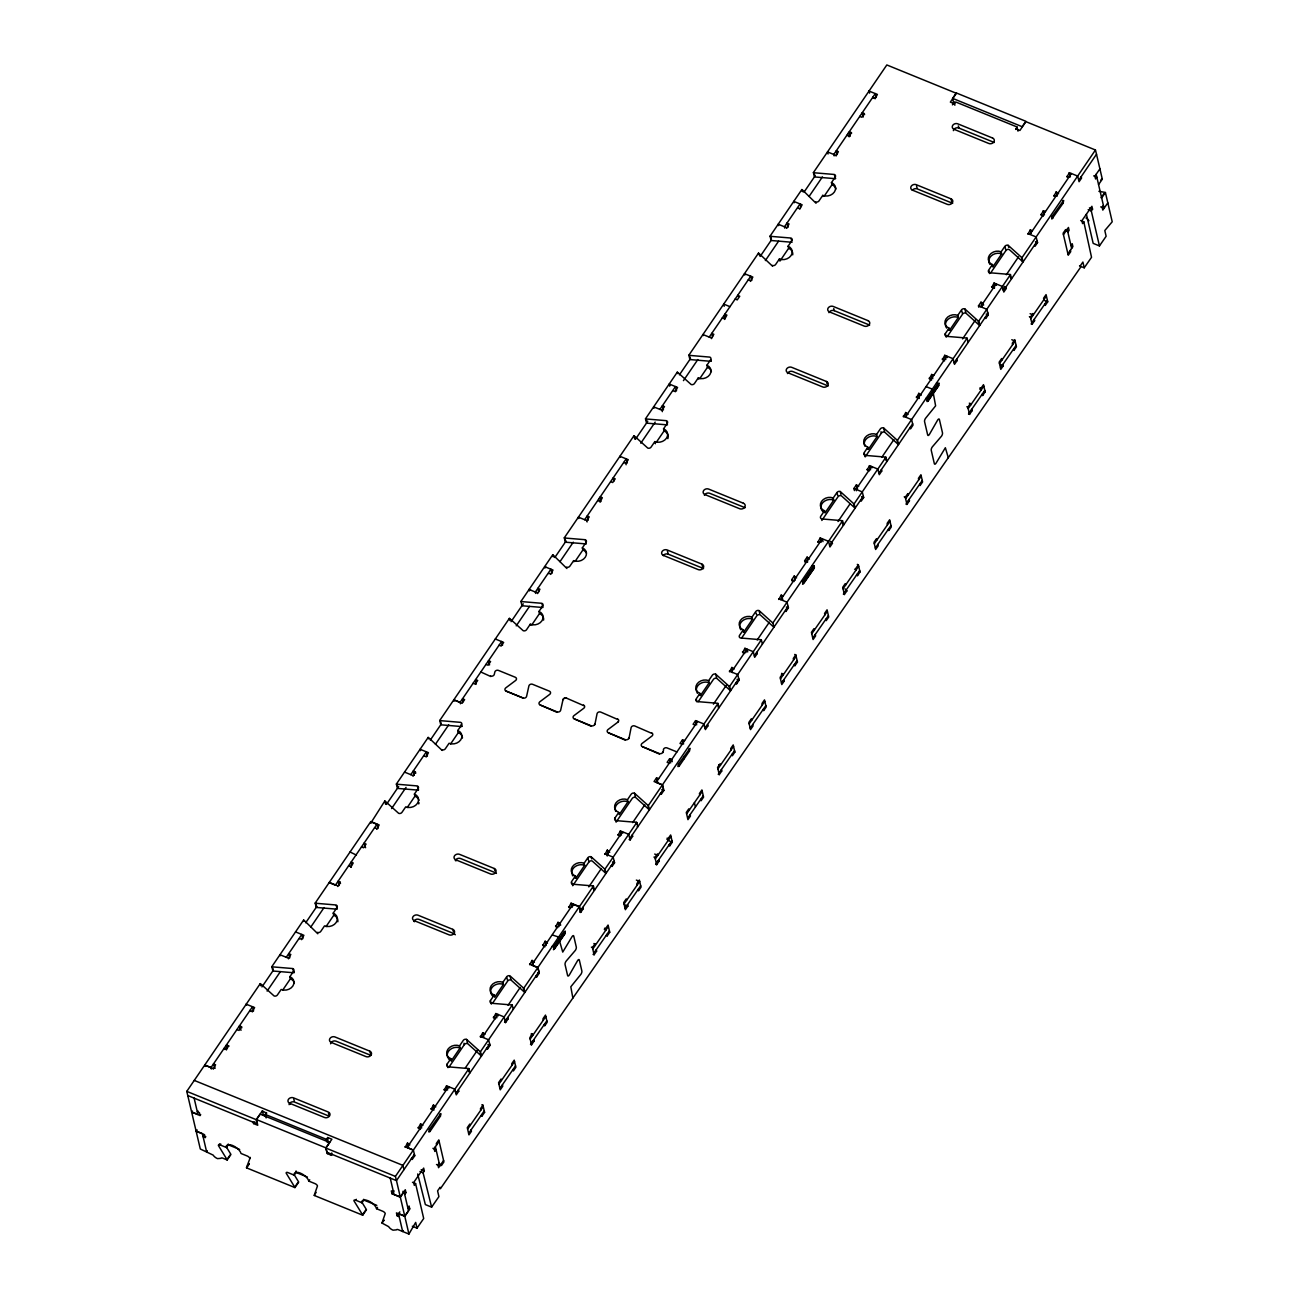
<?xml version="1.0" encoding="UTF-8"?>
<svg xmlns="http://www.w3.org/2000/svg" width="1299" height="1299" viewBox="0 0 1299 1299"><rect width="100%" height="100%" fill="white"/><g stroke="black" fill="none" stroke-linecap="round" stroke-linejoin="round"><path stroke-width="1.5" d="M350.892 867.342L351.509 864.452M226.383 1048.829L226.562 1044.753L228.835 1046.312M583.608 705.568L566.591 698.18A2.452 1.981 -14.2 0 0 563.003 699.69L560.632 710.326A2.452 1.981 -14.2 0 1 557.044 711.852L540.173 704.984A2.452 1.981 -14.2 0 1 539.783 701.817L549.786 694.316A2.452 1.981 -14.2 0 0 549.396 691.165L532.525 684.281A2.452 1.981 -14.2 0 0 528.92 685.823L526.566 696.443A2.452 1.981 -14.2 0 1 522.961 697.969L506.107 691.1A2.452 1.981 -14.2 0 1 505.701 687.934L515.719 680.416A2.452 1.981 -14.2 0 0 515.313 677.266L498.443 670.398A2.452 1.981 -14.2 0 0 494.854 671.924L494.302 674.36A2.452 1.981 -14.2 0 1 490.681 676.016M594.845 724.745L597.085 713.589A2.452 1.981 -14.2 0 1 600.674 712.063L617.674 719.451M628.927 738.644L631.152 727.472A2.452 1.981 -14.2 0 1 634.74 725.962L651.757 733.35M662.993 752.527L663.545 750.091M250.334 1157.409L246.518 1167.476A2.452 1.104 34.8 0 0 246.534 1167.85L294.922 1187.578L298.689 1182.171A2.452 1.104 34.8 0 0 298.494 1181.733L294.224 1174.751M476.197 681.634L475.986 684.411M600.755 499.011L600.089 501.43L600.934 501.544M678.5 764.202L679.036 766.313L689.46 751.033L689.98 748.305L678.5 764.202L677.883 766.556L679.085 766.248M813.515 566.267L803.139 581.481L802.603 584.225L814.359 567.825L814.229 565.633L803.107 581.497L803.659 583.592L814.051 568.361L813.515 566.267L811.94 565.617M851.624 133.18L849.351 131.621L849.205 136.184L850.228 136.086M429.466 1129.367L429.985 1131.461L440.507 1116.02L440.848 1113.568L429.271 1129.659L428.832 1131.981L429.969 1131.494M553.861 946.955L553.504 949.731L564.773 933.835L565.276 931.123L553.861 946.955L552.302 946.321M938.073 383.643L927.502 399.134L927.177 401.586L938.917 385.186L938.95 382.994L927.681 398.874L928.217 400.953L938.609 385.738L938.073 383.643L936.498 382.994M1052.239 216.251L1051.865 219.028L1063.167 203.115L1063.654 200.419L1052.239 216.251L1052.791 218.329M225.977 1146.351L230.735 1154.097A2.452 1.104 34.8 0 1 230.913 1154.551L227.163 1159.958L222.762 1158.156A2.452 1.104 34.8 0 0 221.025 1158.318L217.534 1158.627A4.904 2.208 34.8 0 1 213.15 1155.103L200.306 1148.998L186.78 1091.371L260.255 983.635A2.452 1.981 -14.2 0 1 260.79 983.96L274.073 995.943A2.452 1.981 -14.2 0 0 277.401 994.969L281.152 989.497A8.59 6.933 -14.2 0 0 292.811 986.087A8.59 6.933 -14.2 0 0 289.856 976.718L293.606 971.23A2.452 1.981 -14.2 0 0 292.762 968.551L272.465 966.862A2.452 1.981 -14.2 0 1 271.816 966.683L303.609 920.065A2.452 1.981 -14.2 0 1 304.161 920.39L317.8 933.77M336.295 905.679L337.188 909.186L316.891 907.498A2.452 1.981 -14.2 0 1 316.242 907.319L315.17 903.114L370.67 821.764L376.921 824.313L377.993 828.518M371.076 822.592L384.813 801.012A2.452 1.981 -14.2 0 1 385.348 801.337L398.631 813.32A2.452 1.981 -14.2 0 0 401.959 812.346L405.71 806.874A8.59 6.933 -14.2 0 0 417.369 803.448A8.59 6.933 -14.2 0 0 414.413 794.079L418.164 788.607A2.452 1.981 -14.2 0 0 417.32 785.927L397.023 784.223A2.452 1.981 -14.2 0 1 396.374 784.06L428.167 737.442A2.452 1.981 -14.3 0 1 428.719 737.751L442.18 750.449M461.746 726.563L441.449 724.858A2.452 1.981 -14.2 0 1 440.799 724.696L439.728 720.49L509.37 618.389A2.452 1.981 -14.2 0 1 509.906 618.714L523.188 630.697A2.452 1.981 -14.2 0 0 526.533 629.723L530.268 624.234A8.59 6.933 -14.2 0 0 541.927 620.825A8.59 6.933 -14.2 0 0 538.971 611.456L542.722 605.983A2.452 1.981 -14.2 0 0 541.878 603.304L521.581 601.599A2.452 1.981 -14.2 0 1 520.931 601.437L552.724 554.803A2.452 1.981 -14.3 0 1 553.277 555.128L566.916 568.524M586.304 543.94L566.007 542.235A2.452 1.981 -14.2 0 1 565.357 542.073L564.286 537.851L633.928 435.766A2.452 1.981 -14.2 0 1 634.464 436.074L647.746 448.074A2.452 1.981 -14.2 0 0 651.091 447.083L654.826 441.611A8.59 6.933 -14.2 0 0 666.484 438.201A8.59 6.933 -14.2 0 0 663.545 428.832L667.28 423.36A2.452 1.981 -14.2 0 0 666.436 420.681L646.139 418.976A2.452 1.981 -14.2 0 1 645.489 418.814L677.282 372.18A2.452 1.981 -14.3 0 1 677.834 372.504L691.117 384.488A2.452 1.981 -14.2 0 0 694.445 383.514L698.18 378.041A8.59 6.933 -14.2 0 0 709.839 374.615A8.59 6.933 -14.2 0 0 706.9 365.246L710.634 359.774A2.452 1.981 -14.2 0 0 709.79 357.095L689.493 355.39A2.452 1.981 -14.3 0 1 688.843 355.228L758.486 253.126A2.452 1.981 -14.2 0 1 759.022 253.451L772.483 266.149M792.065 242.263L771.768 240.559A2.452 1.981 -14.2 0 1 771.119 240.396L770.047 236.174L801.84 189.557A2.452 1.981 -14.3 0 1 802.392 189.881L816.032 203.261M835.062 177.281L835.419 178.677L815.123 176.989A2.452 1.981 -14.2 0 1 814.473 176.81L813.401 172.605L886.827 64.95L956.373 93.301L950.348 102.118L954.521 103.823L954.879 105.235M261.96 986.915L273.017 970.71M305.703 922.777L316.712 906.637M386.436 804.406L398.663 786.48M430.294 740.105L441.351 723.884M511.075 621.669L523.237 603.824M554.852 557.482L565.909 541.261M635.633 439.03L647.795 421.201M679.409 374.843L690.467 358.638M760.191 256.406L771.249 240.185M803.967 192.22L815.025 175.998M211.331 1069.012L210.974 1067.616L252.493 1006.741L253.565 1010.963M286.235 957.282L301.79 934.452L302.862 938.674M376.921 824.313L335.402 885.171L329.15 882.622M410.793 774.659L426.348 751.829L427.42 756.034M460.447 703.766L460.09 702.353L501.609 641.495L502.551 645.23M584.647 519.714L626.167 458.856L627.238 463.077M659.908 409.396L675.48 386.566L676.535 390.788M709.222 337.107L750.725 276.232L751.796 280.454M213.263 1069.142L215.569 1064.774L213.491 1063.93L215.082 1068.363M226.335 1049.965L228.656 1045.614M241.029 1030.318L239.438 1025.885L241.517 1026.746L239.032 1030.399L236.938 1029.539M252.282 1011.921L254.604 1007.569L246.225 1004.192M288.492 958.824L290.814 954.473L288.719 953.628L289.791 957.834M301.579 939.664L303.885 935.296L295.539 931.903M337.821 886.503L340.127 882.151L338.049 881.307L339.12 885.512M350.909 867.05L353.214 862.974L351.12 862.13L351.656 864.241M376.84 829.298L379.162 824.946L370.816 821.536M413.05 776.201L415.371 771.85L413.277 771.005L414.349 775.211M426.137 757.025L428.443 752.673L420.097 749.279L420.454 750.676M537.607 593.578L539.929 589.226L537.835 588.366L538.728 591.889M550.695 574.402L553.001 570.05L544.654 566.64L545.012 568.053M587.116 521.954L586.758 520.558L589.243 516.905L587.164 516.044L588.236 520.266M600.008 502.08L602.33 497.728L600.235 496.884L600.771 498.978L599.212 498.345M626.134 464.75L625.777 463.337L628.278 459.684L619.915 456.306L620.191 457.329M662.344 411.653L661.987 410.24L664.487 406.587L662.393 405.743L663.464 409.964M675.253 391.778L677.558 387.427L669.212 384.017L669.57 385.43M711.495 338.633L713.817 334.281L711.722 333.421L712.518 336.587M724.566 319.457L726.888 315.105L724.793 314.244L724.712 318.969M750.513 281.412L752.835 277.06L744.473 273.683L744.83 275.079M786.723 228.315L789.045 223.964L786.95 223.119L788.022 227.325M799.811 209.155L802.116 204.787L793.77 201.394L794.127 202.79M836.053 155.994L838.375 151.642L836.28 150.798L837.076 153.964M849.124 136.833L851.446 132.466M863.299 116.975L862.227 112.753L864.306 113.598L861.822 117.251L859.743 116.407M875.071 98.789L877.393 94.437L869.031 91.06M267.107 991.088L280.389 971.636M310.867 926.95L324.068 907.563M391.584 808.579L406.035 787.405M435.441 744.278L448.723 724.826M516.223 625.842L529.505 606.373M559.999 561.655L573.281 542.186M640.78 443.203L655.167 422.126M683.453 380.639L697.839 359.563M765.355 260.579L778.621 241.127M809.115 196.393L822.397 176.94M315.17 903.114A2.452 1.981 -14.2 0 0 315.819 903.276L336.116 904.981A2.452 1.981 -14.2 0 1 336.961 907.66L333.226 913.132A8.59 6.933 -14.2 0 1 336.165 922.501A8.59 6.933 -14.2 0 1 324.506 925.911L320.772 931.399A2.452 1.981 -14.2 0 1 317.443 932.373M439.728 720.49A2.452 1.981 -14.2 0 0 440.377 720.653L460.674 722.358A2.452 1.981 -14.2 0 1 461.518 725.037L457.784 730.509A8.59 6.933 -14.2 0 1 460.723 739.878A8.59 6.933 -14.2 0 1 449.064 743.288L445.33 748.76A2.452 1.981 -14.2 0 1 442.001 749.75M564.286 537.851A2.452 1.981 -14.3 0 0 564.935 538.03L585.232 539.718A2.452 1.981 -14.2 0 1 586.076 542.397L582.342 547.886A8.59 6.933 -14.2 0 1 585.281 557.255A8.59 6.933 -14.2 0 1 573.622 560.665L569.888 566.137A2.452 1.981 -14.2 0 1 566.559 567.111M770.047 236.174A2.452 1.981 -14.2 0 0 770.697 236.353L790.994 238.042A2.452 1.981 -14.2 0 1 791.838 240.721L788.103 246.209A8.59 6.933 -14.2 0 1 791.042 255.578A8.59 6.933 -14.2 0 1 779.384 258.988L775.649 264.46A2.452 1.981 -14.2 0 1 772.304 265.434M813.401 172.605A2.452 1.981 -14.3 0 0 814.051 172.767L834.348 174.472A2.452 1.981 -14.2 0 1 835.192 177.151L831.457 182.623A8.59 6.933 -14.2 0 1 834.396 191.992A8.59 6.933 -14.2 0 1 822.738 195.402L819.003 200.89A2.452 1.981 -14.2 0 1 815.675 201.865M282.646 990.179L290.391 978.813L289.856 976.718M326.017 926.609L333.762 915.243L333.226 913.132M407.204 807.556L414.949 796.19L414.413 794.079M450.574 743.97L458.32 732.62L457.784 730.509M531.762 624.933L539.507 613.566L538.971 611.456M575.132 561.347L582.878 549.98L582.342 547.886M656.32 442.293L664.065 430.943L663.545 428.832M699.69 378.723L707.435 367.357L706.9 365.246M779.92 261.099L788.623 248.304L788.103 246.209M824.248 196.1L831.993 184.734L831.457 182.623M187.852 1095.577L257.397 1123.927L256.325 1119.706L262.349 1110.889L266.685 1113.292M952.427 104.862L954.424 101.923M266.165 1117.919L265.272 1114.412L266.506 1112.577M954.521 103.823L955.772 102.004L1016.971 126.945L1018.026 131.167M327.169 1142.162L326.455 1139.353L327.705 1137.534L331.878 1139.239L325.854 1148.056L326.926 1152.278L396.471 1180.629L408.925 1234.05L398.257 1229.698A2.452 1.104 34.8 0 0 396.52 1229.861L393.029 1230.169A4.904 2.208 34.8 0 1 388.645 1226.646L382.068 1223.106A2.452 1.104 34.8 0 1 382.052 1222.732L385.235 1213.558A2.452 1.104 34.8 0 0 382.815 1211.285L376.564 1208.719A8.59 3.865 34.8 0 0 368.088 1200.731A8.59 3.865 34.8 0 0 361.95 1202.777L355.699 1200.227A2.452 1.104 34.8 0 0 353.945 1200.812L362.518 1214.76A2.452 1.104 34.8 0 1 362.697 1215.198L366.448 1209.807A2.452 1.104 34.8 0 0 366.269 1209.353L361.512 1201.607M1015.899 129.478L1016.971 126.945M328.16 1142.665L327.705 1137.534M447.976 1067.648L447.083 1064.141L450.818 1058.669A8.59 6.933 -14.2 0 1 447.879 1049.3A8.59 6.933 -14.2 0 1 459.537 1045.89L463.272 1040.402A2.452 1.981 -14.2 0 1 466.601 1039.427L479.883 1051.411A2.452 1.981 -14.2 0 0 480.435 1051.735L481.491 1055.957A2.452 1.981 -14.2 0 1 480.955 1055.632L467.672 1043.649A2.452 1.981 -14.2 0 0 464.344 1044.623L449.162 1066.869M491.331 1004.078L490.437 1000.571L494.188 995.083A8.59 6.933 -14.2 0 1 491.233 985.714A8.59 6.933 -14.2 0 1 502.892 982.304L506.642 976.832A2.452 1.981 -14.2 0 1 509.971 975.858L523.253 987.841A2.452 1.981 -14.2 0 0 523.789 988.166L524.861 992.371A2.452 1.981 -14.2 0 1 524.309 992.046L511.043 980.063A2.452 1.981 -14.2 0 0 507.698 981.037L492.532 1003.299M572.713 885.723L588.902 861.984A2.452 1.981 -14.2 0 1 592.23 861.01L605.513 873.009A2.452 1.981 -14.2 0 0 606.048 873.318L604.993 869.112A2.452 1.981 -14.2 0 1 604.441 868.787L591.159 856.804A2.452 1.981 -14.2 0 0 587.83 857.778L584.095 863.25A8.59 6.933 -14.2 0 0 572.437 866.677A8.59 6.933 -14.2 0 0 575.376 876.046L571.641 881.518A2.452 1.981 -14.2 0 0 572.486 884.197L592.782 885.902A2.452 1.981 -14.2 0 1 593.432 886.064L594.487 890.27A2.452 1.981 -14.2 0 0 593.838 890.107M615.71 820.741L614.995 817.932L618.746 812.46A8.59 6.933 -14.2 0 1 615.791 803.091A8.59 6.933 -14.2 0 1 627.449 799.681L631.2 794.209A2.452 1.981 -14.2 0 1 634.529 793.218L647.811 805.218A2.452 1.981 -14.3 0 0 648.347 805.526L649.419 809.748A2.452 1.981 -14.2 0 1 648.867 809.423L635.601 797.44A2.452 1.981 -14.2 0 0 632.256 798.414L616.067 822.153M698.277 701.622L713.46 679.361A2.452 1.981 -14.2 0 1 716.788 678.387L730.07 690.37A2.452 1.981 -14.2 0 0 730.606 690.695L729.551 686.489A2.452 1.981 -14.2 0 1 728.999 686.164L715.717 674.181A2.452 1.981 -14.2 0 0 712.388 675.155L708.653 680.627A8.59 6.933 -14.2 0 0 696.995 684.037A8.59 6.933 -14.2 0 0 699.934 693.406L696.199 698.894A2.452 1.981 -14.2 0 0 697.043 701.574L717.34 703.262A2.452 1.981 -14.2 0 1 717.99 703.441L719.045 707.646A2.452 1.981 -14.2 0 0 718.412 707.484M741.648 638.036L756.814 615.791A2.452 1.981 -14.2 0 1 760.159 614.817L773.425 626.8A2.452 1.981 -14.2 0 0 773.977 627.125L772.905 622.903A2.452 1.981 -14.3 0 1 772.369 622.578L759.087 610.595A2.452 1.981 -14.2 0 0 755.758 611.569L752.024 617.057A8.59 6.933 -14.2 0 0 740.349 620.467A8.59 6.933 -14.2 0 0 743.304 629.836L739.569 635.308A2.452 1.981 -14.2 0 0 740.398 637.988L760.694 639.693A2.452 1.981 -14.2 0 1 761.344 639.855L762.416 644.077M821.829 520.477L838.017 496.738A2.452 1.981 -14.2 0 1 841.346 495.763L854.628 507.747A2.452 1.981 -14.2 0 0 855.18 508.071L854.109 503.85A2.452 1.981 -14.2 0 1 853.557 503.541L840.274 491.542A2.452 1.981 -14.2 0 0 836.946 492.532L833.211 498.004A8.59 6.933 -14.2 0 0 821.553 501.414A8.59 6.933 -14.2 0 0 824.492 510.783L820.757 516.255A2.452 1.981 -14.2 0 0 821.601 518.934L841.898 520.639A2.452 1.981 -14.2 0 1 842.548 520.802L843.603 525.023A2.452 1.981 -14.2 0 0 842.97 524.861M865.183 456.891L881.371 433.168A2.452 1.981 -14.2 0 1 884.716 432.177L897.982 444.177A2.452 1.981 -14.3 0 0 898.535 444.485L897.463 440.28A2.452 1.981 -14.3 0 1 896.927 439.955L883.645 427.972A2.452 1.981 -14.2 0 0 880.316 428.946L876.581 434.418A8.59 6.933 -14.2 0 0 864.907 437.844A8.59 6.933 -14.2 0 0 867.862 447.213L864.127 452.685A2.452 1.981 -14.2 0 0 864.955 455.364L885.252 457.069A2.452 1.981 -14.2 0 1 885.902 457.232L886.973 461.437M946.208 337.139L945.315 333.632L949.049 328.16A8.59 6.933 -14.2 0 1 946.11 318.791A8.59 6.933 -14.2 0 1 957.769 315.381L961.504 309.893A2.452 1.981 -14.2 0 1 964.832 308.918L978.115 320.902A2.452 1.981 -14.2 0 0 978.667 321.226L979.738 325.448A2.452 1.981 -14.2 0 1 979.186 325.123L965.904 313.14A2.452 1.981 -14.2 0 0 962.575 314.114L947.393 336.36M990.764 272.79L1005.929 250.528A2.452 1.981 -14.2 0 1 1009.274 249.554L1022.54 261.537A2.452 1.981 -14.3 0 0 1023.092 261.862L1022.021 257.657A2.452 1.981 -14.3 0 1 1021.485 257.332L1008.203 245.349A2.452 1.981 -14.2 0 0 1004.874 246.323L1001.139 251.795A8.59 6.933 -14.2 0 0 989.465 255.205A8.59 6.933 -14.2 0 0 992.42 264.574L988.685 270.062A2.452 1.981 -14.2 0 0 989.513 272.741L1009.81 274.43A2.452 1.981 -14.2 0 1 1010.46 274.609L1011.531 278.814M450.217 1060.195A8.59 6.933 -14.2 0 0 451.354 1060.78L460.073 1047.984L459.537 1045.89M502.892 982.304L503.427 984.415L494.708 997.194L494.188 995.083M574.775 877.572A8.59 6.933 -14.2 0 0 575.912 878.14L584.631 865.361L584.095 863.25M627.449 799.681L627.985 801.792L619.266 814.57L618.746 812.46M699.333 694.949A8.59 6.933 -14.2 0 0 700.47 695.517L709.189 682.738L708.653 680.627M742.687 631.363A8.59 6.933 -14.2 0 0 743.84 631.947L752.543 619.152L752.024 617.057M833.211 498.004L833.747 500.115L825.027 512.894L824.492 510.783M867.245 448.74A8.59 6.933 -14.2 0 0 868.398 449.308L877.101 436.529L876.581 434.418M948.449 329.686A8.59 6.933 -14.2 0 0 949.585 330.271L958.305 317.476L957.769 315.381M991.803 266.116A8.59 6.933 -14.2 0 0 992.956 266.685L1001.659 253.906L1001.139 251.795M405.191 1147.374L407.496 1143.023L409.851 1144.922M418.262 1128.214L420.584 1123.846L422.841 1125.405M431.138 1109.33L433.444 1104.978L435.798 1106.894M444.209 1090.17L446.531 1085.818L454.877 1089.211L455.137 1090.267M480.419 1037.073L482.741 1032.721L484.998 1034.264M493.506 1017.896L495.812 1013.545L504.158 1016.955L505.571 1022.573L504.532 1022.151M529.748 964.751L532.054 960.399L534.409 962.299M542.82 945.575L545.142 941.223L547.496 943.123M555.696 926.707L558.002 922.355L560.096 923.199L560.632 925.31M568.767 907.53L571.089 903.178L579.435 906.588L580.491 910.794L614.216 861.351M604.977 854.45L607.299 850.098L609.734 852.339M618.064 835.273L620.37 830.922L628.716 834.315L630.145 839.933L629.089 839.511M658.642 778.718L656.547 777.874L654.063 781.527L662.409 784.921L663.87 790.474L661.386 794.127L660.347 793.705M672.249 761.652L671.713 759.542L669.635 758.697L667.134 762.351L669.229 763.195M684.589 740.657L682.511 739.813L680.01 743.466L682.105 744.311M707.517 724.55L707.874 725.946L705.389 729.6L703.961 723.981L695.582 720.636L693.098 724.29L695.176 725.151M729.535 671.827L731.857 667.459L734.114 669.017M742.622 652.65L744.928 648.298L753.274 651.692L754.703 657.31L757.187 653.657L756.83 652.26M778.864 599.505L781.17 595.137L783.265 595.997M792.114 581.026L791.757 579.63L794.257 575.977L796.612 577.876M804.99 562.158L804.633 560.762L807.117 557.109L809.472 559.008M817.883 542.284L820.205 537.932L828.551 541.326L829.947 546.976L832.432 543.323L830.516 541.277M854.45 490.6L853.914 488.489L856.414 484.836L858.671 486.394M867.18 470.027L869.486 465.659L877.832 469.069L879.261 474.687L881.745 471.034L881.388 469.621M903.422 416.865L905.728 412.514L908.082 414.413M916.493 397.705L918.815 393.337L921.17 395.253M929.37 378.837L931.675 374.469L933.77 375.33M942.441 359.661L944.763 355.309L953.109 358.703L954.505 364.353L957.006 360.7L956.649 359.287M978.829 307.262L978.472 305.866L980.972 302.212L983.051 303.057L983.587 305.168M991.738 287.388L994.044 283.036L1002.39 286.446L1003.818 292.048L1006.303 288.41L1004.387 286.365M1027.98 234.242L1030.286 229.891L1032.38 230.735M1041.051 215.066L1043.373 210.714L1045.451 211.575M1053.927 196.198L1056.233 191.846L1058.588 193.746M1066.999 177.037L1069.321 172.67L1077.667 176.079L1079.063 181.714L1081.564 178.06L1081.206 176.664M482.335 1037.219L497.89 1014.405L498.248 1015.802M579.663 911.995L580.702 912.418L579.273 906.799L573.021 904.25L531.502 965.125L537.77 967.674L539.182 973.292L536.698 976.945L535.659 976.507M697.709 721.432L656.19 782.307L662.458 784.856L663.48 789.143L629.788 838.537M731.451 671.973L747.006 649.143L747.721 651.952M780.748 599.651L822.267 538.809L822.981 541.618M905.306 417.044L946.825 356.17L947.182 357.582M980.566 306.71L996.138 283.88L996.495 285.293M1029.88 234.421L1071.383 173.546M433.898 1110.109L433.444 1104.978M732.295 672.59L731.857 667.459M807.572 562.223L807.117 557.109M919.254 398.468L918.815 393.337M994.498 288.167L994.044 283.036M465.415 1067.794L477.594 1049.949M508.055 1005.28L520.168 987.516M588.804 886.892L601.015 868.982M632.645 822.608L644.824 804.763M713.427 704.155L726.709 684.703M757.203 639.969L769.381 622.14M837.985 521.532L850.163 503.687M881.761 457.345L893.939 439.5M962.559 338.909L975.825 319.44M1006.335 274.722L1018.497 256.877M414.43 1154.291L396.471 1180.629L395.399 1176.407L434.093 1119.673L454.845 1089.244L456.274 1094.862L458.758 1091.209L458.401 1089.812M454.877 1089.211L468.874 1068.687A2.452 1.981 -14.2 0 0 468.225 1068.525L447.928 1066.82A2.452 1.981 -14.2 0 1 447.083 1064.141M480.435 1051.735L512.228 1005.117A2.452 1.981 -14.2 0 0 511.579 1004.939L491.282 1003.25A2.452 1.981 -14.2 0 1 490.437 1000.571M523.789 988.166L579.273 906.799M579.435 906.588L593.432 886.064M604.993 869.112L636.786 822.478A2.452 1.981 -14.3 0 0 636.137 822.316L615.84 820.611A2.452 1.981 -14.2 0 1 614.995 817.932M648.347 805.526L717.99 703.441M729.551 686.489L761.344 639.855M772.905 622.903L842.548 520.802M854.109 503.85L885.902 457.232M897.463 440.28L967.106 338.178A2.452 1.981 -14.2 0 0 966.456 338.016L946.159 336.311A2.452 1.981 -14.2 0 1 945.315 333.632M978.667 321.226L1010.46 274.609M1022.021 257.657L1095.447 150.002L1025.901 121.651L1019.894 130.468L1015.721 128.78M554.024 946.727L564.399 931.513L564.935 933.624L554.543 948.838L554.024 946.727L552.448 946.094M455.933 1093.417L489.658 1043.99M505.23 1021.16L538.988 971.668L537.916 967.446L529.57 964.053M738.774 678.727L705 728.252L703.928 724.046M754.346 655.914L788.103 606.406M829.606 545.548L863.332 496.104M878.903 473.274L912.661 423.783M954.164 362.924L987.889 313.481L987.532 312.069M1037.219 241.159L1003.461 290.651L1003.023 288.963M1078.722 180.285L1096.518 154.208L1095.447 150.002M580.702 912.418L583.202 908.764L582.845 907.368M787.015 602.2L788.428 607.851L785.944 611.504L785.586 610.092M1036.131 236.97L1037.56 242.588L1035.059 246.242L1034.702 244.829M411.231 1158.952L412.27 1159.39L414.754 1155.737L413.342 1150.102L407.074 1147.553L448.593 1086.695L448.951 1088.091M486.476 1048.618L487.515 1049.04L490.015 1045.386L488.586 1039.768L480.24 1036.375M505.571 1022.573L508.071 1018.919L507.714 1017.507M611.033 865.995L612.073 866.417L614.573 862.763L613.144 857.145L604.798 853.752M630.145 839.933L632.629 836.296L632.272 834.884M735.591 683.371L736.63 683.794L739.131 680.14L737.702 674.522L729.356 671.112M853.914 488.489L862.26 491.899L863.689 497.517L861.205 501.154L860.847 499.758M978.472 305.866L986.818 309.259L988.247 314.878L985.762 318.531L985.405 317.135M192.479 1111.035L191.716 1112.123L200.062 1115.516L200.695 1114.623M197.935 1110.905L197.318 1111.798L199.397 1112.658L200.062 1115.516M197.123 1129.919L196.181 1131.267L204.528 1134.677L205.193 1137.534L203.099 1136.69L203.732 1135.797M205.193 1137.534L205.81 1136.641M207.19 1150.654L206.557 1151.547L202.384 1133.605L196.133 1131.056M219.044 1144.646L219.661 1143.753M227.163 1159.958A2.452 1.104 34.8 0 0 226.984 1159.504L218.411 1145.556A2.452 1.104 34.8 0 1 220.164 1144.971L220.798 1144.062M952.605 98.367L956.356 92.96L1025.901 121.31L1022.151 126.701L952.605 98.367L953.953 104.099M220.164 1144.971L226.432 1147.52L228.299 1144.825A8.59 3.865 34.8 0 1 228.218 1144.029M226.984 1159.504L230.102 1155.006M332.057 1154.421L331.44 1155.314L327.267 1153.609L325.919 1147.878L329.686 1142.471L260.141 1114.12L256.39 1119.527L257.722 1125.259L253.549 1123.57L254.799 1121.768M247.151 1166.567L249.229 1163.563M246.534 1167.85L249.035 1164.245M294.922 1187.578A2.452 1.104 34.8 0 0 294.743 1187.14L286.186 1173.176A2.452 1.104 34.8 0 1 287.94 1172.591L294.191 1175.14L296.075 1172.445A8.59 3.865 34.8 0 1 296.091 1170.967M294.743 1187.14L297.877 1182.626M327.267 1153.609L327.884 1152.716M294.191 1175.14A8.59 3.865 34.8 0 1 300.329 1173.094A8.59 3.865 34.8 0 1 308.789 1181.1L309.73 1179.752M331.732 1152.976L331.44 1155.314M315.543 1193.294L316.16 1192.401M362.697 1215.198L314.293 1195.47L314.926 1194.577M355.699 1200.227L356.332 1199.318M361.95 1202.777L363.834 1200.065A8.59 3.865 34.8 0 1 363.736 1199.286M362.518 1214.76L365.636 1210.262M376.564 1208.719L377.506 1207.372M1099.912 168.87L1094.911 176.096L1095.577 178.97L1096.827 177.167L1093.693 175.885M399.199 1216.627L397.121 1215.783L396.455 1212.909L404.801 1216.319L408.552 1210.912L404.086 1191.768L400.336 1197.175L391.989 1193.765L394.035 1190.842M1100.773 180.252L1101.698 178.905A2.468 1.104 34.8 0 0 1102.315 179.197L1098.564 184.604M1063.443 234.681L1068.444 227.471L1069.109 230.345L1067.859 232.148M382.685 1221.823L383.936 1220.021M382.068 1223.106L382.685 1222.197M383.319 1221.304L383.936 1220.394M439.127 1141.334L434.126 1148.543L434.792 1151.417L436.042 1149.615L432.924 1148.332M404.703 1194.431L405.97 1192.628L405.288 1189.754L400.287 1196.964L394.035 1194.414L390.203 1177.982M412.449 1182.301L415.583 1183.568L414.316 1185.37L413.65 1182.512L423.669 1168.093L424.335 1170.967L423.084 1172.77L431.609 1207.144L425.358 1204.579L417.693 1173.971M1080.671 220.505L1083.804 221.772L1082.554 223.574L1081.872 220.7L1091.891 206.297L1092.556 209.171L1091.306 210.974L1099.441 245.917L1093.173 243.368L1086.402 214.238M1103.89 193.697L1101.081 197.757A2.436 1.088 34.8 0 1 1101.666 197.935L1105.417 192.528A2.436 1.088 34.8 0 0 1104.832 192.349L1098.889 191.31M1070.977 245.543L1072.227 243.741L1072.893 246.615L1067.892 253.825M397.121 1215.783L399.832 1211.886M1103.403 205.404L1102.153 207.207L1102.819 210.081L1107.82 202.855M407.837 1207.826L409.088 1206.024L409.753 1208.898L404.752 1216.108L398.484 1213.558L402.658 1231.501L403.291 1230.591M439.159 1163.011L437.909 1164.813L438.575 1167.687L443.592 1160.478M481.88 1104.751L482.919 1105.173L480.419 1108.778L480.76 1110.207M531.307 1033.598L532.346 1034.02L529.846 1037.625L531.518 1044.802L530.479 1044.38M593.042 954.327L594.098 954.749L592.425 947.572L594.926 943.967L593.887 943.529M604.327 929.451L605.902 930.084L605.561 928.655L608.062 925.05L609.734 932.227L607.234 935.832L606.195 935.41M655.622 864.257L656.661 864.679L654.988 857.502L657.489 853.898L657.83 855.343L654.696 854.06M666.907 839.381L668.465 840.031L668.141 838.586L670.641 834.981L672.314 842.174L669.797 845.763L668.758 845.34M781.592 673.353L782.631 673.775L780.131 677.38L781.803 684.557L784.304 680.952L783.979 679.523M794.728 654.436L795.784 654.858L793.283 658.463L793.608 659.908M857.308 564.383L858.347 564.805L855.846 568.41L856.187 569.839L854.612 569.206M905.906 504.012L906.946 504.434L905.273 497.257L907.774 493.652L908.115 495.098M968.469 413.959L969.525 414.381L967.852 407.204L970.353 403.599L969.314 403.177M979.755 389.083L981.33 389.716L980.989 388.287L983.489 384.683L985.162 391.86L982.661 395.464L981.622 395.042M1031.049 323.889L1032.088 324.312L1030.416 317.135L1032.916 313.53L1033.257 314.975L1030.123 313.692M467.608 1129.123L483.26 1106.602M498.897 1084.097L514.55 1061.575M530.187 1039.054L545.824 1016.549M592.75 949.001L608.403 926.479M624.04 903.974L639.693 881.453L636.348 880.089M655.329 858.948L670.966 836.426M686.619 813.905L702.256 791.4M717.892 768.878L733.545 746.357M749.182 723.852L764.835 701.33M780.472 678.825L796.108 656.304M811.761 633.782L827.398 611.277M843.035 588.756L858.688 566.234M874.324 543.729L889.977 521.208M905.614 498.702L921.251 476.181M968.177 408.633L983.83 386.128M999.467 363.606L1015.12 341.085L1011.775 339.721M1030.756 318.58L1046.393 296.058M468.614 1133.426L484.267 1110.921M499.904 1088.4L515.541 1065.878M531.194 1043.373L546.83 1020.852M593.757 953.304L609.41 930.798M625.046 908.277L640.683 885.756M656.336 863.25L671.973 840.729M687.609 818.224L703.262 795.702M718.899 773.181L734.552 750.676M750.189 728.154L765.825 705.633M781.478 683.128L797.115 660.606M812.752 638.101L828.405 615.58M844.041 593.058L859.694 570.553M875.331 548.032L890.968 525.527M906.621 503.005L922.258 480.484M969.184 412.936L984.821 390.431M1000.474 367.909L1016.11 345.404M1031.763 322.883L1047.4 300.361M481.052 1115.532L482.091 1115.955L484.592 1112.35L482.919 1105.173M531.518 1044.802L534.019 1041.197L533.694 1039.768M594.098 954.749L596.598 951.144L596.257 949.699M627.547 904.672L627.888 906.117L625.371 909.706L623.715 902.529L626.215 898.924L626.54 900.369M656.661 864.679L659.161 861.075L658.837 859.646M718.185 774.204L719.24 774.626L721.741 771.021L721.4 769.576M731.045 749.961L730.704 748.533L733.204 744.928L734.877 752.105L732.376 755.709L732.035 754.281M793.9 665.218L794.939 665.656L797.456 662.052L795.784 654.858M843.327 594.081L844.382 594.504L846.883 590.899L844.983 588.82M856.479 575.165L857.519 575.587L860.019 571.982L858.347 564.805M906.946 504.434L909.446 500.829L909.121 499.401M969.525 414.381L972.025 410.776L971.684 409.347M1002.974 364.305L1003.315 365.75L1000.798 369.354L999.142 362.161L1001.643 358.573L1001.967 360.002M1032.088 324.312L1034.589 320.723L1034.264 319.278M1043.893 299.663L1043.568 298.218L1046.068 294.629L1047.741 301.806L1045.224 305.411L1044.899 303.966M408.925 1234.05L415.68 1222.408L417.011 1228.156L412.319 1226.24M417.011 1228.156L423.701 1218.511L415.583 1183.568M431.609 1207.144L438.916 1196.623L437.584 1190.891L440.085 1187.286L440.41 1188.715L1080.719 267.091L1080.395 265.662L1082.895 262.057L1084.227 267.805L1079.534 265.889M1084.227 267.805L1091.533 257.299L1083.804 221.772M1099.441 245.917L1106.131 236.288L1104.8 230.54L1112.22 221.772L1105.417 192.528M594.731 724.209A2.452 1.981 -14.2 0 1 591.126 725.751L574.255 718.883A2.452 1.981 -14.2 0 1 573.849 715.717L583.868 708.199A2.452 1.981 -14.2 0 0 583.478 705.032M628.797 738.092A2.452 1.981 -14.2 0 1 625.192 739.634L608.322 732.766A2.452 1.981 -14.2 0 1 607.932 729.616L617.934 722.098M667.507 424.887L647.211 423.182A2.452 1.981 -14.2 0 1 646.561 423.019L645.489 418.814M292.129 972.626L273.537 971.067A2.452 1.981 -14.2 0 1 272.887 970.905L271.816 966.683M953.369 130.647A3.686 2.971 -14.2 0 1 958.841 128.033L993.605 142.208A3.686 2.971 -14.2 0 1 994.173 142.517M874.893 98.091L872.814 97.23L873.074 98.286M1066.82 176.323L1068.915 177.184M1100.724 206.898L1104.069 208.262L1096.161 174.277M1089.423 207.889L1092.556 209.171M1053.749 195.5L1055.827 196.344M1088.172 209.691L1091.306 210.974M848.328 133.099L849.887 133.732M846.867 135.275L848.945 136.119M1040.872 214.367L1043.227 216.267M835.874 155.295L827.512 151.918L828.064 153.996M1027.801 233.544L1036.147 236.938M1035.465 241.728L1037.56 242.588M1044.607 300.524L1047.741 301.806M1005.264 287.972L1006.303 288.41M799.632 208.441L797.716 208.295M991.559 286.689L993.816 288.248M1029.376 316.712L1030.416 317.135M1033.549 320.285L1034.589 320.723M786.544 227.617L778.198 224.224L778.556 225.62M986.168 314.033L988.247 314.878M1000.181 364.467L1003.315 365.75M828.973 312.686A3.686 2.971 -14.2 0 1 834.283 310.672L869.047 324.847A3.686 2.971 -14.2 0 1 869.616 325.14M955.95 360.278L957.006 360.7M748.256 279.853L750.335 280.714M942.262 358.946L944.617 360.862M979.949 387.865L980.989 388.287M984.122 391.437L985.162 391.86M735.185 299.03L737.264 299.89L739.748 296.237L737.67 295.376L737.929 296.432M929.191 378.123L931.545 380.039M729.973 306.661L723.722 304.112L724.209 306.272M926.073 386.615L932.325 389.164L932.828 391.308M966.813 406.782L967.852 407.204M970.986 410.354L972.025 410.776M926.122 398.208L927.697 398.858M926.642 400.352L928.2 400.985M722.309 317.898L724.387 318.758M916.315 396.991L918.409 397.851M826.473 381.5L791.692 367.325A3.686 2.971 -14.2 0 0 786.707 368.786A3.686 2.971 -14.2 0 0 787.957 372.797L822.738 386.972A3.686 2.971 -14.2 0 0 827.723 385.511A3.686 2.971 -14.2 0 0 826.473 381.5L827.008 383.595M711.316 337.919L702.954 334.557L703.246 335.58M903.243 416.167L911.589 419.577L912.986 425.228L910.502 428.865L910.144 427.468M880.706 470.611L881.745 471.034M675.074 391.08L673.158 390.918M867.001 469.312L869.258 470.871M904.234 496.835L905.273 497.257M908.407 500.407L909.446 500.829M661.987 410.24L653.641 406.847L653.998 408.243M861.594 496.656L863.689 497.517M831.392 542.901L832.432 543.323M623.699 462.493L625.777 463.337M817.704 541.586L819.799 542.43M858.98 571.56L860.019 571.982M610.627 481.653L612.706 482.514L615.19 478.86L613.112 478.016L613.907 481.166M804.633 560.762L806.711 561.606M845.844 590.477L846.883 590.899M801.564 580.848L803.139 581.481M597.751 500.521L599.829 501.382M791.757 579.63L794.111 581.53M663.399 555.42L698.18 569.595A3.686 2.971 -14.2 0 0 703.165 568.134A3.686 2.971 -14.2 0 0 701.915 564.123L667.134 549.948A3.686 2.971 -14.2 0 0 662.149 551.409A3.686 2.971 -14.2 0 0 663.399 555.42M782.761 599.57L781.17 595.137M586.758 520.558L578.396 517.164L578.753 518.561M778.686 598.79L787.032 602.2M663.204 555.615A3.686 2.971 -14.2 0 1 668.206 554.153L702.97 568.329A3.686 2.971 -14.2 0 1 703.555 568.637M786.35 606.99L788.428 607.851M796.401 661.613L797.456 662.052M756.148 653.235L757.187 653.657M550.516 573.703L548.6 573.557M742.443 651.936L744.7 653.494M781.413 674.571L782.972 675.22L782.631 673.775M783.265 680.53L784.304 680.952M529.44 590.883L529.083 589.47L537.429 592.88M737.036 679.28L739.131 680.14M495.309 638.994L503.655 642.404L501.17 646.041L499.076 645.197M706.835 725.524L707.874 725.946M733.838 751.683L734.877 752.105M486.005 664.374L488.083 665.218L490.584 661.564L488.489 660.72L489.561 664.926M718.834 764.64L720.409 765.273L720.068 763.844L717.568 767.449L719.24 774.626M480.809 671.989L490.811 676.535M676.909 751.926L667.037 747.915A2.452 1.981 -14.2 0 0 663.399 749.572M720.701 770.599L721.741 771.021M506.107 691.084L522.977 697.969M540.189 704.984L557.174 712.388M574.255 718.867L591.256 726.271M608.338 732.766L625.322 740.17M651.611 732.831A2.452 1.981 -14.2 0 1 652.001 735.997L641.998 743.499A2.452 1.981 -14.2 0 0 642.388 746.665L659.275 753.534A2.452 1.981 -14.2 0 0 662.863 752.007M642.388 746.665L659.405 754.053M473.128 683.258L475.207 684.102L477.707 680.449L475.613 679.604L476.148 681.715M454.195 701.2L453.838 699.804L460.09 702.353M453.789 699.869L462.135 703.279L464.62 699.625L462.541 698.781L463.256 701.59M661.792 789.63L663.87 790.474M667.085 838.164L668.141 838.586M668.823 840.745L672.314 842.174M631.59 835.858L632.629 836.296M425.958 756.327L424.042 756.18M617.886 834.575L620.143 836.118M653.949 857.08L654.988 857.502M658.122 860.652L659.161 861.075M404.525 772.093L412.871 775.503M612.478 861.919L614.573 862.763M624.754 904.835L627.888 906.117M455.803 859.808L490.567 873.983A3.686 2.971 -14.2 0 0 495.568 872.522A3.686 2.971 -14.2 0 0 494.302 868.511L459.537 854.336A3.686 2.971 -14.2 0 0 454.536 855.797A3.686 2.971 -14.2 0 0 455.803 859.808L456.063 860.864M582.147 908.342L583.202 908.764M374.583 827.739L376.661 828.6M568.589 906.832L570.683 907.692M604.522 928.233L605.561 928.655M608.695 931.805L609.734 932.227M365.587 847.695L363.996 843.262L366.074 844.106L363.59 847.76L361.495 846.916M555.517 926.008L557.774 927.567M591.386 947.133L592.425 947.572M595.559 950.722L596.598 951.144M350.032 851.998L356.413 855.083M348.635 865.784L350.714 866.628M542.641 944.876L544.995 946.776M414.284 920.682L449.064 934.858A3.686 2.971 -14.2 0 0 454.049 933.396A3.686 2.971 -14.2 0 0 452.799 929.37L418.018 915.194A3.686 2.971 -14.2 0 0 413.033 916.656A3.686 2.971 -14.2 0 0 414.284 920.682L414.56 921.738M329.297 882.411L337.643 885.804M537.624 972.642L539.182 973.292M507.032 1018.497L508.071 1018.919M301.4 938.95L299.484 938.804M493.328 1017.198L495.585 1018.757M531.129 1034.816L532.687 1035.465L532.346 1034.02M532.98 1040.775L534.019 1041.197M288.313 958.126L279.967 954.733L280.243 955.772M487.921 1044.542L490.015 1045.386M369.744 1051.135L334.98 1036.959A3.686 2.971 -14.2 0 0 329.978 1038.421A3.686 2.971 -14.2 0 0 331.245 1042.431L366.009 1056.607A3.686 2.971 -14.2 0 0 371.011 1055.145A3.686 2.971 -14.2 0 0 369.744 1051.135L370.28 1053.245M370.816 1055.34L336.051 1041.181A3.686 2.971 -14.2 0 0 330.579 1043.779M457.719 1090.787L458.758 1091.209M252.103 1011.223L250.025 1010.362L250.285 1011.418M444.031 1089.455L446.125 1090.316M483.553 1111.928L484.592 1112.35M430.959 1108.632L433.038 1109.492M226.156 1049.267L224.078 1048.407L224.337 1049.462M418.083 1127.5L420.438 1129.416M205.08 1066.463L204.739 1065.034L213.085 1068.428M405.012 1146.676L413.358 1150.086M204.722 1065.066L210.974 1067.616M329.297 1116.214L294.532 1102.039A3.686 2.971 -14.2 0 0 289.06 1104.653M289.726 1103.306L324.506 1117.481A3.686 2.971 -14.2 0 0 329.491 1116.02A3.686 2.971 -14.2 0 0 328.241 1112.009L293.46 1097.834A3.686 2.971 -14.2 0 0 288.475 1099.295A3.686 2.971 -14.2 0 0 289.726 1103.306L290.002 1104.361M413.715 1155.314L414.754 1155.737M436.496 1164.521L439.841 1165.885L435.376 1146.741M421.201 1169.685L424.335 1170.967M419.95 1171.487L423.084 1172.77M194.249 1080.411L402.901 1165.382L403.973 1169.603M265.272 1114.412L326.455 1139.353M266.198 1116.231L263.405 1115.094L262.349 1110.889M186.78 1091.371L256.325 1119.706M256.39 1119.527L325.919 1147.878M325.854 1148.056L395.399 1176.407M402.836 1191.345L405.97 1192.628M393.418 1191.751L391.324 1190.891L391.989 1193.765M191.667 1111.912L197.935 1114.461L194.103 1098.028M408.714 1208.476L409.753 1208.898M228.299 1144.825L239.666 1149.453M296.075 1172.445L307.425 1177.073M363.834 1200.065L376.807 1205.358M308.789 1181.1L315.056 1183.649A2.452 1.104 34.8 0 1 317.476 1185.938L314.293 1195.096A2.452 1.104 34.8 0 0 314.293 1195.47M544.654 566.64L545.905 567.16M529.083 589.47L530.658 590.103M1086.013 218.005L1087.815 219.271M573.021 904.25L573.379 905.663M536.341 975.533L536.698 976.945M370.67 821.764L371.027 823.16M1070.376 176.891L1069.321 172.67M1062.631 201.004L1063.167 203.115M1056.233 191.846L1057.305 196.068M1043.373 210.714L1044.445 214.936M1030.286 229.891L1031.179 233.398M1021.664 258.03L1022.54 261.537M1008.203 245.349L1008.738 247.443M1005.053 247.021L1005.929 250.528M1010.167 275.843L1010.703 277.954M1002.39 286.446L1002.812 288.118M958.305 125.938L958.841 128.033M992.42 264.574L992.956 266.685M988.864 270.76L989.562 273.569M980.972 302.212L982.044 306.418M951.29 199.916L951.826 202.027M978.293 321.616L978.829 323.711M964.832 308.918L965.725 312.426M961.682 310.607L962.397 313.4M967.106 338.178L968.161 342.4A2.452 1.981 -14.2 0 0 967.528 342.222M916.526 185.741L917.062 187.852M949.049 328.16L949.585 330.271M944.763 355.309L945.818 359.514M876.24 97.344L875.282 93.609L833.779 154.467L834.137 155.88M869.047 91.027L869.583 93.138M931.675 374.469L932.747 378.691M864.306 113.598L864.582 114.653M905.728 412.514L906.621 416.021M835.192 177.151L835.549 178.548M834.526 175.17L834.884 176.583M897.284 441.368L897.982 444.177M883.645 427.972L884.002 429.368M884.181 430.083L884.538 431.479M822.738 195.402L823.014 196.458M881.014 431.755L881.371 433.168M814.051 172.767L814.944 176.274M885.431 457.768L886.145 460.577M877.832 469.069L878.189 470.465M833.747 308.561L834.283 310.672M867.862 447.213L868.398 449.308M801.84 189.557L802.376 191.667M871.921 467.916L871.58 466.52L856.009 489.333L856.366 490.746M869.486 465.659L870.557 469.881M864.29 453.383L865.004 456.193M800.752 206.752L800.038 203.943L784.466 226.773L784.823 228.169M856.414 484.836L857.486 489.057M791.172 238.756L791.708 240.851M853.735 504.239L854.271 506.35M840.274 491.542L840.989 494.351M779.384 258.988L779.644 260.044M837.124 493.23L837.66 495.325M770.697 236.353L771.411 239.162M842.255 522.052L842.613 523.448M759.201 254.149L759.558 255.562M758.486 253.126L758.746 254.182M820.205 537.932L821.26 542.138M794.257 575.977L795.329 580.182M710.991 361.187L710.634 359.774L710.862 361.317L690.565 359.612A2.452 1.981 -14.2 0 1 689.915 359.45L688.843 355.228M759.266 611.293L759.801 613.404M698.18 378.041L698.456 379.081M756.115 612.982L756.456 614.378M689.85 356.803L690.386 358.914M743.304 629.836L743.824 631.947M677.282 372.18L677.64 373.592M744.928 648.298L745.999 652.504M669.488 385.072L669.748 386.128M736.289 682.381L736.63 683.794M666.614 421.379L667.15 423.49M701.915 564.123L702.71 567.273M729.177 686.862L729.535 688.275M715.717 674.181L716.61 677.688M654.826 441.611L655.362 443.722M646.139 418.976L646.853 421.785M717.876 705.373L718.233 706.77M667.41 551.003L668.206 554.153M699.934 693.406L700.47 695.517M634.821 437.487L635.179 438.883M633.928 435.766L634.188 436.805M634.464 437.86L634.724 438.916M696.378 699.593L696.913 701.704M695.582 720.636L696.654 724.858M688.892 748.971L689.428 751.082M682.511 739.813L683.583 744.035M683.712 756.586L684.232 758.697M669.635 758.697L670.69 762.903M661.029 792.715L661.386 794.127M656.547 777.874L657.619 782.079M585.411 540.433L585.946 542.527M648.169 806.614L648.51 808.027M634.529 793.218L634.886 794.631M635.065 795.329L635.422 796.742M573.622 560.665L573.898 561.72M564.935 538.03L565.292 539.426M565.471 540.124L565.828 541.537M636.786 822.478L637.858 826.7A2.452 1.981 -14.2 0 0 637.208 826.537M636.137 822.316L636.672 824.427M552.724 554.803L553.26 556.914M622.806 833.179L622.448 831.766L606.893 854.596L607.25 856.009M620.37 830.922L621.442 835.127M551.978 573.411L550.922 569.206L535.35 592.019L535.708 593.432M611.715 865.02L612.073 866.417M607.299 850.098L608.354 854.304M542.056 604.003L542.95 607.51L522.653 605.821A2.452 1.981 -14.2 0 1 522.003 605.643L520.931 601.437M604.977 870.898L605.513 873.009M591.159 856.804L591.694 858.915M530.268 624.234L530.528 625.29M588.009 858.477L588.366 859.889M588.544 860.587L588.902 861.984M593.14 887.298L593.675 889.409M575.376 876.046L575.912 878.14M509.37 618.389L509.906 620.5M571.998 882.914L572.534 885.025M571.089 903.178L572.145 907.4M558.002 922.355L559.073 926.577M545.142 941.223L546.213 945.445M532.054 960.399L533.126 964.605M461.518 725.037L461.876 726.433M461.21 724.452L461.567 725.865M494.302 868.511L494.838 870.606M523.432 988.539L524.13 991.348M510.15 976.556L510.864 979.365M506.821 977.53L507.519 980.339M440.734 722.049L441.092 723.462M512.228 1005.117L513.3 1009.323M511.579 1004.939L511.936 1006.352M428.167 737.442L428.524 738.839M495.812 1013.545L496.884 1017.766M487.157 1047.644L487.515 1049.04M482.741 1032.721L483.796 1036.927M415.371 771.85L415.729 773.246M418.164 788.607L418.505 790.003M417.499 786.626L417.856 788.038M418.034 788.737L418.392 790.149L398.095 788.444A2.452 1.981 -14.2 0 1 397.445 788.282L396.374 784.06M452.799 929.37L453.335 931.48M480.24 1052.823L480.955 1055.632M466.601 1039.427L467.494 1042.935M463.987 1043.211L464.344 1044.623M397.023 784.223L397.38 785.635M397.559 786.333L397.916 787.746M468.874 1068.687L469.929 1072.893M468.225 1068.525L469.118 1072.032M450.818 1058.669L451.354 1060.78M384.813 801.012L385.608 804.178M455.397 1091.322L455.673 1092.378M446.531 1085.818L447.587 1090.023M439.841 1114.136L440.377 1116.247M420.584 1123.846L421.655 1128.068M411.913 1157.977L412.27 1159.39M407.496 1143.023L408.568 1147.244M340.127 882.151L340.484 883.564M315.819 903.276L316.712 906.783M303.609 920.065L303.966 921.462M293.606 971.23L293.947 972.642M292.941 969.265L293.834 972.772M328.501 1113.048L329.037 1115.159M272.822 968.258L273.358 970.369M293.736 1098.873L294.272 1100.984M260.255 983.635L260.79 985.746M246.258 1004.159L246.518 1005.215M241.517 1026.746L241.793 1027.785M1096.502 154.224L1102.315 179.197M1067.193 229.273L1071.643 248.418M1065.943 231.076L1065.602 229.631L1063.102 233.235L1068.233 255.253L1070.733 251.665L1070.392 250.22M1012.603 344.69L1012.278 343.261L1014.779 339.656L1016.451 346.833L1013.951 350.438L1013.61 348.993M982.32 394.035L982.661 395.464M970.353 403.599L970.694 405.028M948.286 457.719L945.363 447.733L936.141 463.029A2.452 0.974 -67.8 0 1 934.354 463.711L931.253 450.347A2.452 0.974 -67.8 0 1 932.373 446.824L941.369 436.35A2.452 0.974 -67.8 0 0 942.489 432.843L939.388 419.48A2.452 0.974 -67.8 0 0 937.602 420.145L929.467 434.304A2.452 0.974 -67.8 0 1 927.681 434.986L924.563 421.623A2.452 0.974 -67.8 0 1 925.7 418.116L935.621 405.84L933.331 393.467M918.75 479.786L918.425 478.341L920.926 474.752L922.599 481.929L920.082 485.534L919.757 484.089M887.461 524.812L887.136 523.383L889.636 519.779L891.309 526.956L888.808 530.56L888.467 529.115M876.825 540.124L876.5 538.695L874 542.284L875.656 549.477L878.173 545.872L877.832 544.427M857.178 574.158L857.519 575.587M845.552 585.151L845.211 583.722L842.71 587.327L844.382 594.504M824.897 614.882L824.556 613.437L827.057 609.832L828.73 617.009L826.229 620.613L825.904 619.185M814.262 630.177L813.921 628.748L811.42 632.353L813.093 639.53L815.593 635.925L815.269 634.497M794.615 664.211L794.939 665.656M762.318 704.935L761.993 703.506L764.494 699.901L766.166 707.078L763.666 710.683L763.325 709.238M751.683 720.247L751.358 718.802L748.857 722.406L750.513 729.6L753.03 725.995L752.689 724.55M699.755 795.004L699.414 793.559L701.915 789.954L703.587 797.131L701.087 800.736L700.762 799.307M694.429 802.652L695.436 806.955M689.12 810.3L688.779 808.871L686.278 812.476L687.95 819.653L690.451 816.048L690.126 814.619M669.472 844.334L669.797 845.763M637.176 885.057L636.851 883.629L639.352 880.024L641.024 887.201L638.523 890.805L638.182 889.36M606.893 934.403L607.234 935.832M594.926 943.967L595.267 945.396M559.155 939.209L558.651 937.05L552.513 935.036M559.658 941.353L562.743 952.086L571.966 936.79A2.452 0.974 -67.8 0 1 573.752 936.108L576.301 947.085A2.452 0.974 -67.8 0 1 575.165 950.592L566.185 961.065A2.452 0.974 -67.8 0 0 565.065 964.589L567.614 975.549A2.452 0.974 -67.8 0 0 569.4 974.867L577.535 960.724A2.452 0.974 -67.8 0 1 579.322 960.042L581.871 971.019A2.452 0.974 -67.8 0 1 580.734 974.526L570.813 986.785L572.859 998.087M543.323 1020.153L542.998 1018.708L545.499 1015.104L547.171 1022.297L544.654 1025.885L544.33 1024.456M512.033 1065.18L511.709 1063.735L514.209 1060.146L515.882 1067.323L513.381 1070.928L513.04 1069.483M501.398 1080.492L501.073 1079.047L498.572 1082.652L500.229 1089.829L502.745 1086.24L502.404 1084.795M481.75 1114.51L482.091 1115.955M470.124 1125.519L469.783 1124.09L467.283 1127.678L468.955 1134.871L471.456 1131.267L471.115 1129.821M436.626 1144.939L436.302 1143.51L438.802 1139.905L443.917 1161.923L441.416 1165.528L441.092 1164.083M253.224 1122.125L253.549 1123.57M1088.952 220.765A4.92 2.208 34.8 0 1 1088.189 219.775M249.717 1158.318A2.452 1.104 34.8 0 0 247.281 1156.029L241.029 1153.48A8.59 3.865 34.8 0 0 232.553 1145.474A8.59 3.865 34.8 0 0 226.432 1147.52M419.041 802.733A8.59 6.933 -14.2 0 1 418.749 803.902M414.949 796.19A8.59 6.933 -14.2 0 1 418.928 800.444M458.32 732.62A8.59 6.933 -14.2 0 1 462.46 737.994M615.71 811.388A8.59 6.933 -14.2 0 1 618.145 803.285A8.59 6.933 -14.2 0 1 627.985 801.792M572.956 875.964A8.59 6.933 -14.2 0 1 572.339 874.974M571.95 873.886A8.59 6.933 -14.2 0 1 575.327 866.465A8.59 6.933 -14.2 0 1 584.631 865.361M563.003 699.706A2.452 1.981 -14.2 0 1 566.591 698.18M617.528 718.948A2.452 1.981 -14.2 0 1 617.934 722.114M496.429 873.415A3.686 2.971 -14.2 0 0 495.374 872.717L460.609 858.542A3.686 2.971 -14.2 0 0 455.299 860.571M413.796 921.429A3.686 2.971 -14.2 0 1 419.09 919.416L453.854 933.591A3.686 2.971 -14.2 0 1 455.283 934.76M290.391 978.813A8.59 6.933 -14.2 0 1 294.37 983.067M333.762 915.243A8.59 6.933 -14.2 0 1 337.837 921.787M492.581 995.878A8.59 6.933 -14.2 0 1 491.769 995.002M491.152 994.011A8.59 6.933 -14.2 0 1 493.588 985.909A8.59 6.933 -14.2 0 1 503.427 984.415M449.227 1059.464A8.59 6.933 -14.2 0 1 448.399 1058.588M447.782 1057.597A8.59 6.933 -14.2 0 1 450.217 1049.495A8.59 6.933 -14.2 0 1 460.073 1047.984M788.623 248.304A8.59 6.933 -14.2 0 1 792.715 254.864M831.993 184.734A8.59 6.933 -14.2 0 1 835.955 188.988M990 264.493A8.59 6.933 -14.2 0 1 991.299 255.838A8.59 6.933 -14.2 0 1 1001.659 253.906M946.63 328.079A8.59 6.933 -14.2 0 1 947.929 319.424A8.59 6.933 -14.2 0 1 958.305 317.476M912.32 190.368A3.686 2.971 -14.2 0 1 917.321 188.907L952.086 203.082A3.686 2.971 -14.2 0 1 952.67 203.375M787.47 373.56A3.686 2.971 -14.2 0 1 792.763 371.53L827.528 385.706A3.686 2.971 -14.2 0 1 828.113 386.014M664.065 430.943A8.59 6.933 -14.2 0 1 667.865 438.64M707.435 367.357A8.59 6.933 -14.2 0 1 711.397 371.611M864.825 446.142A8.59 6.933 -14.2 0 1 867.261 438.039A8.59 6.933 -14.2 0 1 877.101 436.529M822.9 511.579A8.59 6.933 -14.2 0 1 822.9 502.518A8.59 6.933 -14.2 0 1 833.747 500.115M745.058 507.763A3.686 2.971 -14.2 0 0 744.489 507.471L709.725 493.295A3.686 2.971 -14.2 0 0 704.415 495.309M539.507 613.566A8.59 6.933 -14.2 0 1 543.599 620.11M582.878 549.98A8.59 6.933 -14.2 0 1 586.434 553.163M740.885 629.755A8.59 6.933 -14.2 0 1 739.862 627.693M739.699 626.556A8.59 6.933 -14.2 0 1 743.84 619.883A8.59 6.933 -14.2 0 1 752.543 619.152M697.514 693.325A8.59 6.933 -14.2 0 1 696.897 692.335M696.508 691.263A8.59 6.933 -14.2 0 1 699.901 683.826A8.59 6.933 -14.2 0 1 709.189 682.738M992.533 138.003L957.769 123.827A3.686 2.971 -14.2 0 0 952.768 125.289A3.686 2.971 -14.2 0 0 954.034 129.299L988.799 143.475A3.686 2.971 -14.2 0 0 993.8 142.013A3.686 2.971 -14.2 0 0 992.533 138.003M951.03 198.861L916.25 184.685A3.686 2.971 -14.2 0 0 911.265 186.163A3.686 2.971 -14.2 0 0 912.515 190.174L947.296 204.349A3.686 2.971 -14.2 0 0 952.281 202.888A3.686 2.971 -14.2 0 0 951.03 198.861M867.976 320.626L833.211 306.45A3.686 2.971 -14.2 0 0 828.21 307.912A3.686 2.971 -14.2 0 0 829.476 311.922L864.241 326.098A3.686 2.971 -14.2 0 0 869.242 324.636A3.686 2.971 -14.2 0 0 867.976 320.626M725.329 316.355L723.77 315.722L725.313 316.371M743.418 503.249L708.653 489.073A3.686 2.971 -14.2 0 0 703.652 490.535A3.686 2.971 -14.2 0 0 704.919 494.562L739.683 508.737A3.686 2.971 -14.2 0 0 744.684 507.276A3.686 2.971 -14.2 0 0 743.418 503.249"/></g></svg>
